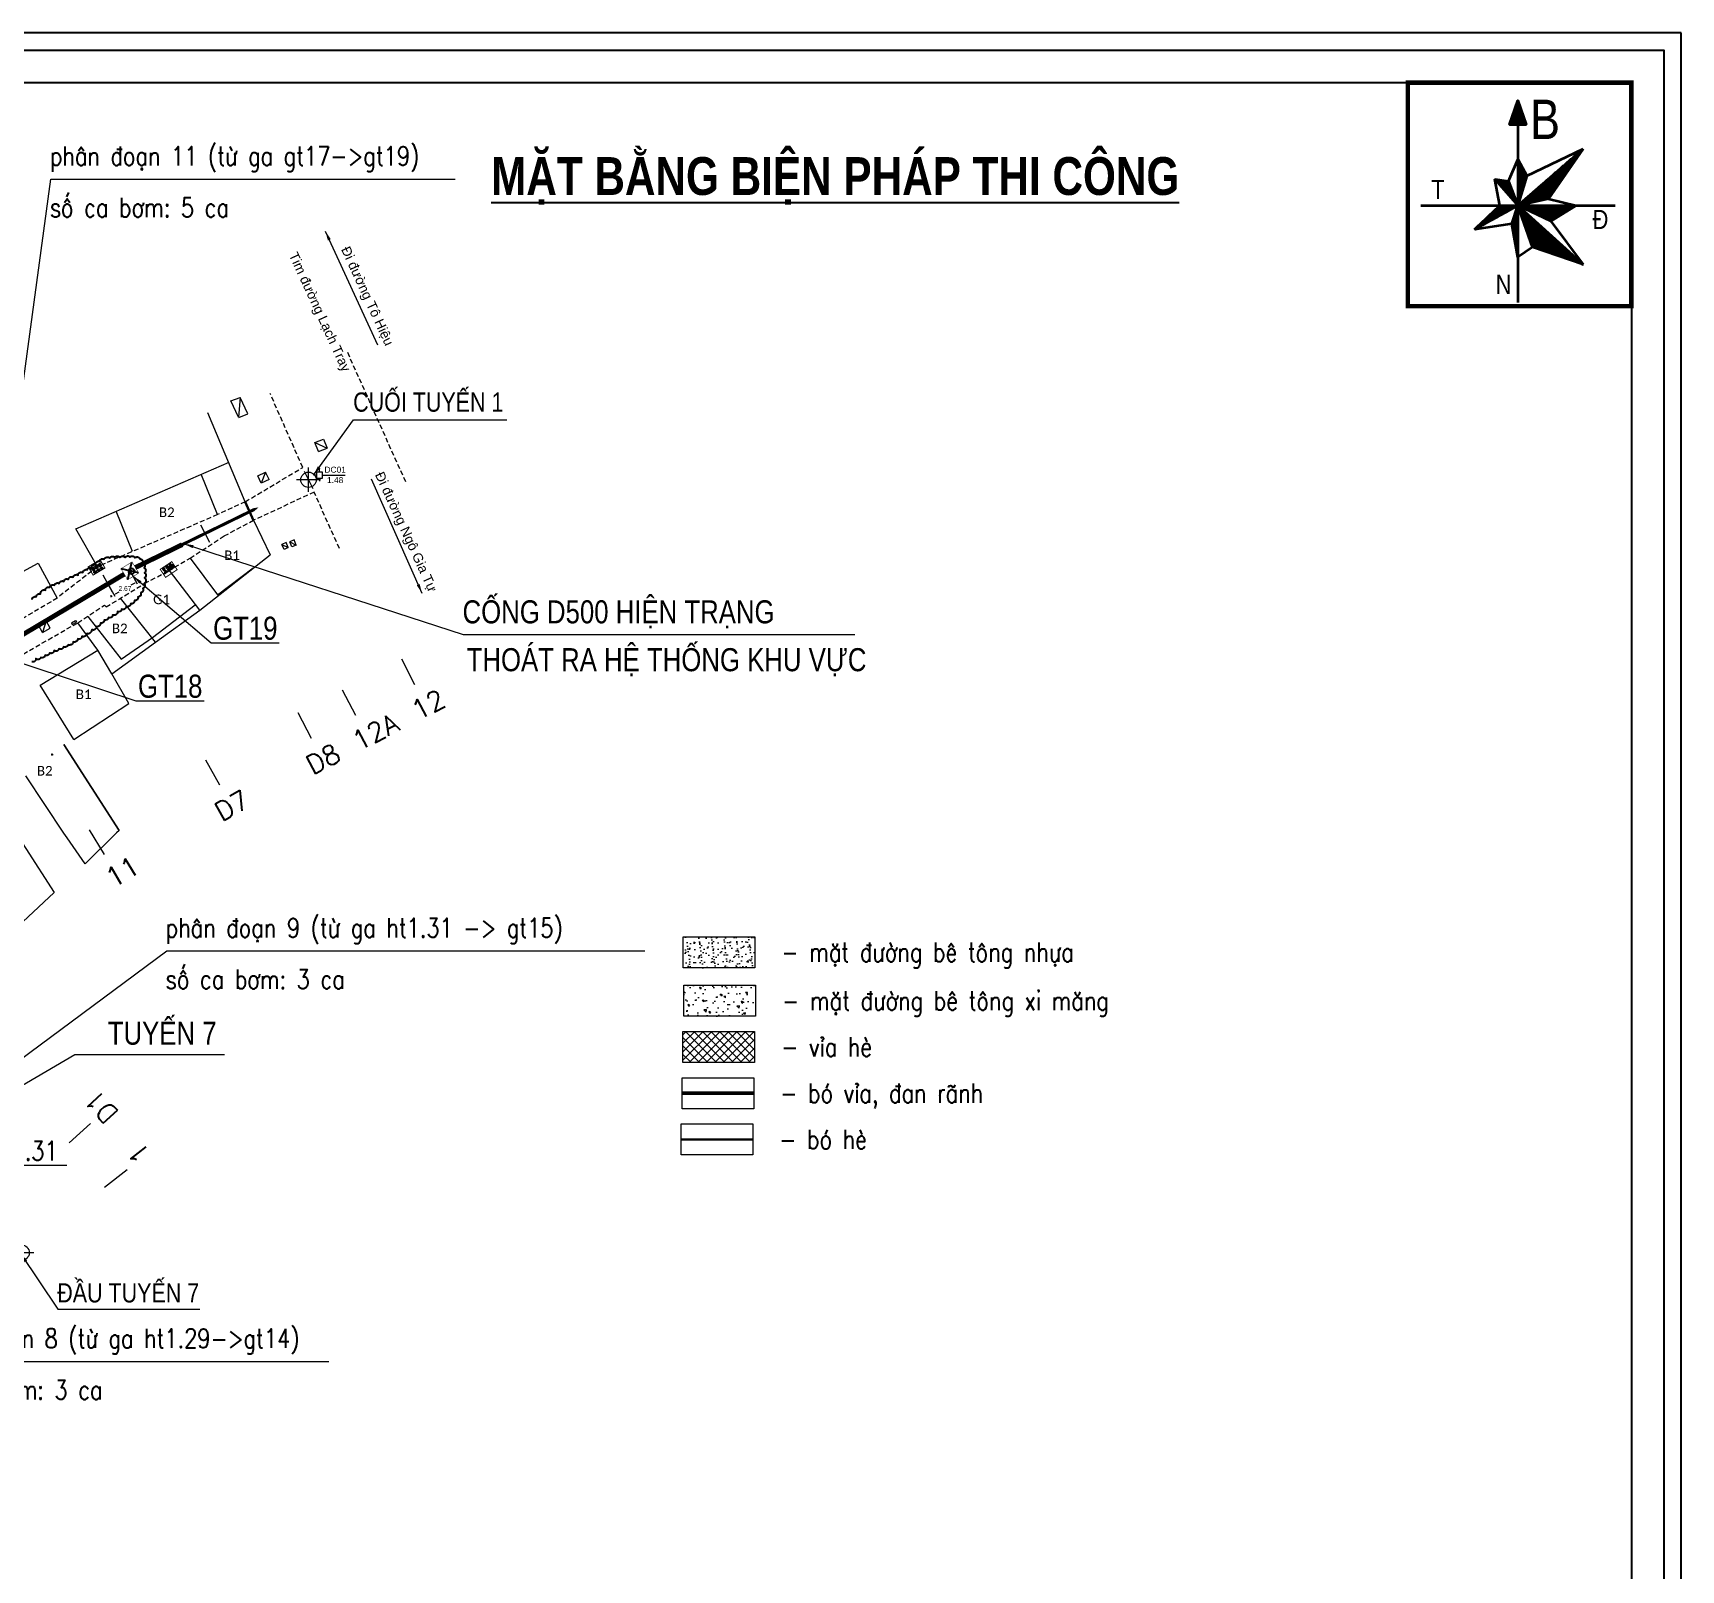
# Model space of a CAD drawing. Header units: metres. Extents: x -225 to 1156, y -96 to 896.
# Drawn here: x 984.7 to 1156.3, y 72.4 to 232.4 of the extents above; entities that cross this region are included whole.
import ezdxf
from ezdxf.enums import TextEntityAlignment as Align

# ---------------------------------------------------------------- set-up
doc = ezdxf.new("R2010")
doc.units = ezdxf.units.M
doc.header["$MEASUREMENT"] = 0
doc.header["$PDMODE"] = 2
doc.header["$PDSIZE"] = 0.1
for name, pattern in [('ACAD_ISO05W100', [33, 24, -3, 0, -3, 0, -3]), ('DASHED', [0.75, 0.5, -0.25]), ('HIDDEN', [0.375, 0.25, -0.125])]:
    doc.linetypes.add(name, pattern=pattern)
for name, color, linetype in [('Diep_Layer8', 8, 'Continuous'), ('duong', 3, 'Continuous'), ('ga', 5, 'Continuous'), ('GHI CHU', 7, 'Continuous'), ('GHICHU', 7, 'Continuous'), ('KHUNGTEN', 5, 'Continuous'), ('KYHIEU', 250, 'Continuous'), ('NOI', 2, 'Continuous'), ('pntelev', 2, 'Continuous'), ('thep', 2, 'Continuous'), ('TK cong D300', 7, 'ACAD_ISO05W100'), ('TUYEN', 7, 'Continuous')]:
    doc.layers.add(name, color=color, linetype=linetype)
for name, color, linetype, lineweight in [('Khung', 1, 'Continuous', 35), ('Khungbo', 32, 'Continuous', 25), ('LC Dim', 8, 'Continuous', 18), ('LC Hatch', 252, 'Continuous', 9), ('LC Khac', 4, 'Continuous', 9), ('LC MANH DUT', 35, 'HIDDEN', 5), ('LC Net dam 1', 30, 'Continuous', 30), ('LC Net dam3', 1, 'Continuous', 60), ('LC Net manh', 239, 'Continuous', 5), ('LC Net thay', 7, 'Continuous', 25), ('LC Text1', 3, 'Continuous', 20), ('LC Text2', 7, 'Continuous', 25), ('Level 10', 7, 'Continuous', 0), ('TK ga cong D500', 7, 'Continuous', 25)]:
    doc.layers.add(name, color=color, linetype=linetype, lineweight=lineweight)
doc.styles.add('ghi chu', font='arial.ttf')
doc.styles.add('LC 1', font='')
doc.styles.add('LC 3', font='vnsimli.shx', dxfattribs={"width": 0.75})
doc.styles.add('LC3', font='', dxfattribs={"width": 0.8})
doc.styles.add('Legend', font='calibri.ttf')
doc.styles.add('STYLE1', font='')
doc.styles.add('T2', font='', dxfattribs={"width": 0.8})
doc.styles.add('Ten duong', font='', dxfattribs={"width": 0.85})
doc.styles.add('TENCOC', font='Vnromanc.shx')
doc.styles.get('LC 1').set_extended_font_data('.VnAvantH', bold=True)
doc.styles.get('LC3').set_extended_font_data('.VnArialH', bold=True)
doc.styles.get('STYLE1').set_extended_font_data('.VnArial')
doc.styles.get('T2').set_extended_font_data('.VnArialH')
doc.styles.get('Ten duong').set_extended_font_data('.VnBlackH')
doc.linetypes.add('ZIGZAG', pattern='A,0.0001,-0.2,[131,ltypeshp.shx,S=0.2,R=0,X=-0.2,Y=0],-0.4,[131,ltypeshp.shx,S=0.2,R=180,X=0.2,Y=0],-0.2', length=0.8001)
doc.dimstyles.get("Standard").update_dxf_attribs({"dimtxt": 0.18, "dimasz": 0.18, "dimexe": 0.18, "dimexo": 0.0625, "dimgap": 0.09, "dimtad": 0, "dimtih": 1, "dimtoh": 1, "dimdec": 4, "dimzin": 0, "dimdsep": 46, "dimtxsty": 'Standard', "dimcen": 0.09, "dimadec": 0, "dimazin": 0, "dimtfac": 1, "dimtdec": 4, "dimtofl": 0, "dimtmove": 0, "dimatfit": 3, "dimfxl": 1, "dimtolj": 1, "dimtzin": 0, "dimarcsym": 0})
pattern_1 = [(45, (865.439885, 25.708005), (-0.0072604615, 0.0072604615), [])]

# ---------------------------------------------------------------- blocks, each defined once
blk = doc.blocks.new('dc')
at = {"layer": 'KYHIEU', "color": 1, "lineweight": 0}
blk.add_lwpolyline([(-0.5, -0.5), (0.5, -0.5), (0.5, 0.5), (-0.5, 0.5)], close=True, dxfattribs=at)
at = {"layer": 'KYHIEU', "color": 1, "lineweight": 0, "const_width": 0.025}
blk.add_lwpolyline([(-0.04, 0, 1), (0.04, 0, 1)], format="xyb", close=True, dxfattribs=at)
at = {"layer": 'KYHIEU', "color": 1, "lineweight": 0}
for points in [[(0, 0.5), (0, 1)], [(0.5, 0), (1, 0)], [(-0.5, 0), (-1, 0)], [(0, -0.5), (0, -1)]]:
    blk.add_lwpolyline(points, dxfattribs=at)
blk = doc.blocks.new('a2')
at = {"layer": 'Defpoints', "flags": 128}
blk.add_lwpolyline([(297, 102.51), (0, 102.51), (0, -102.51), (297, -102.51)], close=True, dxfattribs=at)
at = {"layer": 'KHUNGTEN'}
blk.add_lwpolyline([(295.89, -100.5), (10, -100.5), (10, 101.39), (295.89, 101.39)], close=True, dxfattribs=at)
at = {"layer": 'thep'}
blk.add_lwpolyline([(293.77, -98.38), (12.11, -98.38), (12.11, 99.28), (293.77, 99.28)], close=True, dxfattribs=at)
blk = doc.blocks.new('TIEUDE1')
at = {"layer": 'LC Text2', "color": 7, "style": 'LC 1'}
blk.add_attdef('TIªU§Ò', text='', height=5, dxfattribs=at).set_placement((0, 0), align=Align.BOTTOM_CENTER)
blk.add_attdef('TL', text='', height=3, dxfattribs=at).set_placement((0, -2), align=Align.TOP_CENTER)
blk = doc.blocks.new('bu lon')
at = {"layer": 'LC Khac', "color": 9}
for p, q in [((0.79, 0), (-0.79, 0)), ((0, -0.79), (0, 0.79))]:
    blk.add_line(p, q, dxfattribs=at)
at = {"layer": 'LC Khac', "color": 7}
blk.add_circle((0, 0), 0.5, dxfattribs=at)
blk = doc.blocks.new('MM')
at = {"layer": 'LC Khac', "xscale": 2.289702860291335, "yscale": 2.289702860291335, "zscale": 2.289702860291335}
blk.add_blockref('bu lon', (0, 0), dxfattribs=at)
blk = doc.blocks.new('GALOAI1')
at = {"layer": 'TK ga cong D500', "const_width": 0.1}
blk.add_lwpolyline([(-1.3, 1.3), (-1.3, 0), (0, 0), (0, 1.3), (-1.3, 1.3)], dxfattribs=at)
at = {"linetype": 'Continuous'}
blk.add_wipeout([(-1.3, 1.3), (0, 1.3), (0, 0), (-1.3, 0)], dxfattribs=at)
for p, q in [((0, 1.3), (-1.3, 0)), ((-1.3, 1.3), (0, 0))]:
    blk.add_line(p, q)
at = {"layer": 'TK ga cong D500'}
for p, q in [((-0.81, 0.78), (-0.75, 0.78)), ((-0.78, 0.81), (-0.78, 0.75))]:
    blk.add_line(p, q, dxfattribs=at)
for radius in [0.3, 0.0306]:
    blk.add_circle((-0.78, 0.78), radius, dxfattribs=at)
blk = doc.blocks.new('HOGATHU')
at = {"layer": 'LC Net manh', "color": 2, "linetype": 'Continuous', "flags": 128}
blk.add_lwpolyline([(0.72, 0), (-0.72, 0)], dxfattribs=at)
at = {"layer": 'NOI', "color": 5, "const_width": 0.1}
blk.add_lwpolyline([(0.72, -0.65), (-0.72, -0.65), (-0.72, 0.36), (0.72, 0.36), (0.72, -0.65)], dxfattribs=at)
at = {"layer": 'TK cong D300'}
for centre in [(-0.4, -0.13), (-0.4, -0.49), (0, -0.13), (0, -0.49), (0.4, -0.13), (0.4, -0.49)]:
    blk.add_circle(centre, 0.101, dxfattribs=at)
blk = doc.blocks.new('*D124')
at = {"layer": 'Defpoints', "color": 0, "linetype": 'Continuous', "transparency": 16777216}
for p in [(992.43, 175.14), (994.76, 176.45), (995.43, 175.27)]:
    blk.add_point(p, dxfattribs=at)
at = {"layer": 'LC Net dam3', "color": 0, "linetype": 'Continuous', "lineweight": 0, "transparency": 16777216}
for p, q in [((992.47, 175.09), (993.19, 173.8)), ((994.79, 176.4), (995.52, 175.11)), ((995.27, 175.18), (994.87, 174.95)), ((993.26, 174.05), (993.66, 174.27))]:
    blk.add_line(p, q, dxfattribs=at)
at = {"layer": 'LC Net dam3', "color": 0, "linetype": 'Continuous', "transparency": 16777216}
for points in [[(995.26, 175.2), (995.28, 175.15), (995.43, 175.27)], [(993.24, 174.07), (993.27, 174.02), (993.1, 173.96)]]:
    blk.add_solid(points, dxfattribs=at)
at = {"layer": 'LC Net dam3', "color": 0, "linetype": 'Continuous', "transparency": 16777216, "insert": (994.26, 174.61), "char_height": 0.5, "attachment_point": 5}
blk.add_mtext('\\A1;2.67', dxfattribs=at)
blk = doc.blocks.new('NENHIENTRANG')
at = {"layer": 'duong', "color": 4, "linetype": 'HIDDEN', "lineweight": 0, "ltscale": 2}
for p, q in [((88.8, 95.84), (82.67, 109.51)), ((78.08, 97.34), (74.69, 105.04)), ((72.09, 93.77), (78.08, 97.34)), ((79.26, 94.77), (72.95, 91.84)), ((81.91, 88.92), (79.26, 94.77)), ((72.09, 93.77), (69.2, 92.43)), ((69.2, 92.43), (56.7, 87.01)), ((69.9, 90.21), (72.95, 91.84)), ((66.35, 87.9), (69.9, 90.21)), ((64.09, 86.58), (66.35, 87.9)), ((56.7, 87.01), (52.52, 83.75)), ((61.62, 85.26), (64.09, 86.58)), ((57.61, 82.82), (61.62, 85.26)), ((52.52, 83.75), (49.06, 81.7)), ((54.67, 81.18), (57.44, 83.02)), ((57.44, 83.02), (57.61, 82.82)), ((47.67, 77.18), (54.67, 81.18))]:
    blk.add_line(p, q, dxfattribs=at)
at = {"layer": 'ga', "linetype": 'Continuous', "lineweight": 0}
for p, q in [((70.6, 104.28), (71.58, 104.62)), ((71.4, 102.57), (70.6, 104.28)), ((71.58, 104.62), (71.4, 102.57)), ((72.38, 102.92), (71.58, 104.62)), ((79.35, 99.94), (80.24, 100.3)), ((79.74, 99), (79.35, 99.94)), ((79.35, 99.94), (80.63, 99.35)), ((79.74, 99), (80.63, 99.35)), ((73.76, 95.72), (73.39, 96.46)), ((74.2, 96.84), (73.76, 95.72)), ((74.57, 96.09), (74.2, 96.84)), ((74.57, 96.09), (73.76, 95.72)), ((75.92, 89.34), (76.57, 89)), ((76.73, 89.61), (77.4, 89.27)), ((59.42, 86.75), (60.28, 87.22)), ((59.88, 85.95), (59.42, 86.75)), ((59.42, 86.75), (60.74, 86.41)), ((59.88, 85.95), (60.74, 86.41)), ((64.15, 87.05), (64.69, 86.93)), ((51.35, 81.36), (51, 80.16)), ((53.99, 81.16), (54.42, 81.41)), ((54.08, 81), (54.52, 81.25))]:
    blk.add_line(p, q, dxfattribs=at)
at = {"layer": 'ga', "linetype": 'Continuous', "lineweight": 0, "flags": 128}
for points in [[(71.43, 102.55), (72.38, 102.92)], [(80.24, 100.3), (80.63, 99.35)], [(73.39, 96.46), (74.2, 96.84)], [(76.35, 89.53), (75.92, 89.34)], [(76.14, 88.81), (75.92, 89.34)], [(76.57, 89), (76.35, 89.53)], [(77.18, 89.81), (76.73, 89.61)], [(76.95, 89.08), (76.73, 89.61)], [(77.4, 89.27), (76.95, 89.08)], [(77.4, 89.27), (77.18, 89.81)], [(76.57, 89), (76.16, 88.8)], [(60.28, 87.22), (60.74, 86.41)], [(64.15, 87.05), (64.48, 87.28), (64.69, 86.93)], [(64.15, 87.05), (64.34, 86.72)], [(50.56, 80.91), (51.35, 81.36)], [(51, 80.16), (50.56, 80.91)], [(51.79, 80.61), (51.35, 81.36)], [(53.99, 81.16), (54.08, 81)], [(54.42, 81.41), (54.52, 81.25)], [(51, 80.16), (51.79, 80.61)]]:
    blk.add_lwpolyline(points, dxfattribs=at)
at = {"layer": 'GHICHU', "lineweight": 0}
blk.add_line((80.45, 96.55), (82.51, 96.55), dxfattribs=at)
at = {"layer": 'Level 10', "color": 8, "linetype": 'ByBlock', "lineweight": 13}
for p, q in [((72.09, 93.77), (68.2, 103.04)), ((54.47, 90.97), (70.41, 97.89)), ((56.7, 87.01), (54.47, 90.97)), ((67.38, 82.48), (74.69, 88.26)), ((50.55, 87.37), (52.52, 83.75)), ((67.38, 82.48), (64.2, 86.6)), ((62.76, 79.17), (59.12, 83.74)), ((62.76, 79.17), (67.38, 82.48)), ((56.73, 78.34), (54.67, 81.18)), ((58.21, 75.85), (62.76, 79.17)), ((58.21, 75.85), (56.73, 78.34)), ((59.98, 72.76), (58.21, 75.85)), ((39.78, 72.35), (52.2, 53.1)), ((54.26, 69.04), (59.98, 72.76)), ((58.96, 59.55), (53.21, 68.5)), ((53.21, 68.5), (58.96, 59.55)), ((53.21, 59.29), (49.24, 65.25)), ((53.55, 58.78), (53.21, 59.29)), ((55.43, 56.08), (53.55, 58.78)), ((58.7, 59.32), (55.43, 56.08)), ((58.96, 59.55), (58.7, 59.32)), ((52.2, 53.1), (46.78, 48.03))]:
    blk.add_line(p, q, dxfattribs=at)
at = {"layer": 'Level 10', "color": 8, "linetype": 'ByBlock', "lineweight": 0}
for p, q in [((69.2, 92.43), (67.52, 96.64)), ((60.37, 88.6), (58.65, 92.78)), ((72.95, 91.84), (74.69, 88.26)), ((66.35, 87.9), (69.2, 84.1)), ((47.02, 85.47), (50.55, 87.37)), ((69.2, 84.1), (72.93, 86.88)), ((62.44, 79.65), (66.87, 83.03)), ((55.69, 81.84), (59.17, 77.4)), ((59.17, 77.4), (62.44, 79.65)), ((50.74, 74.68), (56.73, 78.34)), ((54.26, 69.04), (50.74, 74.68))]:
    blk.add_line(p, q, dxfattribs=at)
at = {"layer": 'Level 10', "color": 8, "linetype": 'Continuous', "lineweight": 0}
for p in [(58.15, 83.94), (51.98, 67.47)]:
    blk.add_point(p, dxfattribs=at)
at = {"layer": 'GHICHU', "lineweight": 0}
ref = blk.add_blockref('dc', (79.83, 96.55), dxfattribs=dict(at, xscale=0.6250000000103964, yscale=0.6250000000103964, zscale=0.6250000000103964))
ref.add_attrib('T1', 'DC01', dxfattribs={"layer": '0', "color": 1, "height": 0.625, "style": 'STYLE1'}).set_placement((81.46, 96.8), align=Align.CENTER)
ref.add_attrib('4.700', '1.48', dxfattribs={"layer": '0', "color": 1, "height": 0.625, "style": 'STYLE1'}).set_placement((81.46, 95.72), align=Align.CENTER)
at = {"layer": 'GHI CHU', "linetype": 'Continuous', "lineweight": 0, "char_height": 1, "attachment_point": 1, "rotation": 294.592, "style": 'ghi chu'}
for s, insert in [('\\pt3;Đi đường Tô Hiệu', (82.96, 120.48)), ('\\pt3;Tim đường Lạch Tray', (77.52, 119.89)), ('\\pt3;Đi đường Ngô Gia Tự', (86.49, 97.02))]:
    blk.add_mtext_dynamic_manual_height_columns(s, width=16.0582, gutter_width=1, heights=[0], dxfattribs=dict(at, insert=insert))
at = {"layer": 'Level 10', "color": 8, "linetype": 'Continuous', "lineweight": 13, "style": 'Legend'}
for s, p in [('B2', (63.11, 92.18)), ('B1', (69.9, 87.7)), ('G1', (62.5, 83.11)), ('B2', (58.21, 80.09)), ('B1', (54.45, 73.23)), ('B2', (50.4, 65.27))]:
    blk.add_text(s, height=1, dxfattribs=at).set_placement(p)
at = {"linetype": 'Continuous', "lineweight": 0}
for points in [[(80.43, 121.96), (85.86, 110.11)], [(90.51, 84.23), (85.23, 96.14)]]:
    blk.add_leader(points, dimstyle='Standard', override={"dimasz": 1, "dimgap": 0.09, "dimtad": 0, "dimdsep": 0, "dimtix": 1, "dimlwd": 0, "dimlwe": 0}, dxfattribs=at)
blk = doc.blocks.new('COCTRENTUYEN')
at = {"layer": 'TUYEN', "color": 2, "lineweight": 0}
for p, q in [((150.94, 257.83), (151.86, 256.05)), ((140.17, 252.24), (141.09, 250.46)), ((129.98, 247.03), (130.96, 245.28)), ((161.07, 238.3), (162.45, 235.64)), ((154.89, 235.09), (156.28, 232.43)), ((150.3, 232.71), (151.68, 230.05)), ((140.67, 227.8), (142.13, 225.18)), ((128.57, 220.5), (130.11, 217.93))]:
    blk.add_line(p, q, dxfattribs=at)
at = {"layer": 'TUYEN', "color": 3, "lineweight": 0}
for p, q in [((126.48, 187.9), (128.69, 189.94)), ((130.16, 183.29), (132.52, 185.15))]:
    blk.add_line(p, q, dxfattribs=at)
at = {"layer": 'TUYEN', "color": 2, "lineweight": 0, "flags": 128}
blk.add_lwpolyline([(144.76, 254.62), (145.68, 252.85)], dxfattribs=at)
at = {"layer": 'LC MANH DUT', "xscale": 0.6987324145411622, "yscale": 0.6987324145411622, "zscale": 0.6987324145411622, "rotation": 359.999216292062}
for p in [(151.4, 256.94, 0), (121.53, 176.48, 0)]:
    blk.add_blockref('MM', p, dxfattribs=at)
at = {"layer": 'LC Text2', "style": 'T2', "width": 0.8}
for s, p in [('cuèi tuyÕn 1', (156.05, 264.03, 0)), ('®Çu tuyÕn 7', (125.24, 171.3, 0))]:
    blk.add_text(s, height=2, rotation=0.0008, dxfattribs=at).set_placement(p)
at = {"layer": 'TUYEN', "color": 2, "lineweight": 0, "style": 'TENCOC'}
for s, rotation, p in [('12', 27.4316, (162.8, 231.87)), ('12A', 27.4316, (156.62, 228.67)), ('D8', 27.4316, (151.82, 226.17)), ('D7', 29.0645, (142.37, 221.31)), ('11', 31.0494, (131.06, 214.41))]:
    blk.add_text(s, height=2, rotation=rotation, dxfattribs=at).set_placement(p)
at = {"layer": 'TUYEN', "color": 3, "lineweight": 0, "style": 'TENCOC'}
for s, rotation, p in [('D1', 132.6225, (131.74, 191.05)), ('1', 128.2765, (135.07, 186.76))]:
    blk.add_text(s, height=2, rotation=rotation, dxfattribs=at).set_placement(p)
at = {"layer": 'LC Dim', "lineweight": 0}
for points in [[(151.92, 257.43, 0), (156.1, 263.18, 0), (172.06, 263.18, 0)], [(121.41, 176.41), (125.29, 170.6), (140.09, 170.6)]]:
    blk.add_leader(points, dimstyle='Standard', override={"dimasz": 1, "dimgap": 0.09, "dimtad": 0, "dimdsep": 0, "dimtix": 1, "dimlwd": 0, "dimlwe": 0}, dxfattribs=at)

msp = doc.modelspace()

# ---------------------------------------------------------------- hatches: boundary and pattern name
at = {"layer": 'Diep_Layer8', "linetype": 'Continuous', "lineweight": 0}
h = msp.add_hatch(dxfattribs=at)
h.set_pattern_fill('ANSI37', color=256, scale=5, angle=90)
h.set_pattern_definition([(135, (1046.91117, 133.3134), (-0.441942, -0.441942), []), (225, (1046.91117, 133.3134), (0.441942, -0.441942), [])])
h.paths.add_polyline_path([(1059.817, 125.265), (1059.817, 128.5), (1052.355, 128.5), (1052.355, 125.265)])
at = {"layer": 'Khung'}
h = msp.add_hatch(dxfattribs=at)
h.set_pattern_fill('ANSI31', color=150, scale=0.082143, style=0)
h.set_pattern_definition(pattern_1)
h.paths.add_polyline_path([(1139.292, 225.424), (1138.418, 222.927), (1139.292, 222.927), (1140.166, 222.927)])
h = msp.add_hatch(dxfattribs=at)
h.set_pattern_fill('ANSI31', color=150, scale=0.082143, style=0)
h.set_pattern_definition(pattern_1)
h.paths.add_polyline_path([(1146.078, 220.399), (1139.292, 214.481), (1139.292, 214.481), (1142.46, 215.193)])
h = msp.add_hatch(dxfattribs=at)
h.set_pattern_fill('ANSI31', color=150, scale=0.082143, style=0)
h.set_pattern_definition(pattern_1)
h.paths.add_polyline_path([(1140.227, 217.566), (1139.294, 219.286), (1139.292, 219.281), (1139.292, 214.481)])
h = msp.add_hatch(dxfattribs=at)
h.set_pattern_fill('ANSI31', color=150, scale=0.082143, style=0)
h.set_pattern_definition(pattern_1)
h.paths.add_polyline_path([(1138.3, 217), (1136.903, 217.216), (1139.292, 214.481)])
h = msp.add_hatch(dxfattribs=at)
h.set_pattern_fill('ANSI31', color=150, scale=0.082143, style=0)
h.set_pattern_definition(pattern_1)
h.paths.add_polyline_path([(1139.292, 214.481), (1137.414, 214.481), (1134.765, 211.986)])
h = msp.add_hatch(dxfattribs=at)
h.set_pattern_fill('ANSI31', color=150, scale=0.082143, style=0)
h.set_pattern_definition(pattern_1)
h.paths.add_polyline_path([(1139.292, 214.481), (1138.644, 212.586), (1139.29, 209.119), (1139.292, 209.12)])
h = msp.add_hatch(dxfattribs=at)
h.set_pattern_fill('ANSI31', color=150, scale=0.082143, style=0)
h.set_pattern_definition(pattern_1)
h.paths.add_polyline_path([(1145.342, 214.478), (1145.328, 214.481), (1139.292, 214.481), (1142.709, 212.861)])
h = msp.add_hatch(dxfattribs=at)
h.set_pattern_fill('ANSI31', color=150, scale=0.082143, style=0)
h.set_pattern_definition(pattern_1)
h.paths.add_polyline_path([(1146.078, 208.33), (1139.292, 214.481), (1140.814, 210.135)])
at = {"layer": 'LC Hatch', "linetype": 'Continuous', "lineweight": 0}
h = msp.add_hatch(dxfattribs=at)
h.set_pattern_fill('AR-SAND', color=256, scale=0.5, angle=90)
h.set_pattern_definition([(127.5, (-597741.872, -2304581.3689), (-0.9634118845, -0.03149667905), [0, -0.76, 0, -0.85, 0, -0.8125]), (97.5, (-597741.872, -2304581.3689), (-1.4110730326, 0.8848883526), [0, -0.41, 0, -0.685, 0, -0.2625]), (57.5, (-597741.872, -2304581.9839), (-0.00282952677, 1.55707093088), [0, -0.25, 0, -0.9, 0, -1.175]), (47.5, (-597741.872, -2304581.9839), (-0.4388377825, 1.5030633023), [0, -0.125, 0, -0.59, 0, -0.675])])
h.paths.add_polyline_path([(1059.833, 135.13), (1059.833, 138.364), (1052.371, 138.364), (1052.371, 135.13)])
h = msp.add_hatch(dxfattribs=at)
h.set_pattern_fill('AR-CONC', color=256, scale=0.3, angle=90)
h.set_pattern_definition([(140, (1052.452, 133.3134), (0.18826, 2.15178), [0.225, -2.475]), (85, (1052.452, 133.3134), (-2.2566, -0.41625), [0.18, -1.98]), (190.45, (1052.4677, 133.4927), (-2.0683, 1.73553), [0.1912, -2.10343]), (136.184, (1051.852, 133.3134), (0.49656, 3.2017), [0.3375, -3.7125]), (186.636, (1051.8934, 133.5802), (-2.9224, 2.804), [0.2868, -3.1551]), (81.184, (1051.852, 133.3134), (-2.9224, 2.804), [0.27, -2.97]), (111, (1052.002, 133.6134), (1.20786, 1.79072), [0.225, -2.475]), (56, (1052.002, 133.6134), (-2.17545, 0.72995), [0.18, -1.98]), (161.451, (1052.1026, 133.7626), (-0.9676, 2.52067), [0.1912, -2.10343]), (127.5, (1052.452, 133.3134), (-0.99868, 0.03648), [0, -1.956, 0, -2.01, 0, -1.9875]), (97.5, (1052.452, 133.3134), (-1.18324, 0.78921), [0, -1.146, 0, -1.911, 0, -0.7575]), (57.5, (1052.452, 132.6444), (0.067665, 1.60147), [0, -0.75, 0, -2.34, 0, -3.105]), (47.5, (1052.452, 132.3444), (-0.30031, 1.74956), [0, -0.975, 0, -1.554, 0, -2.205])])
h.paths.add_polyline_path([(1059.914, 130.079), (1059.914, 133.313), (1052.452, 133.313), (1052.452, 130.079)])

# ---------------------------------------------------------------- linework, layer by layer
at = {"layer": 'Khung', "color": 0}
for p, q in [((1139.292, 214.481), (1146.078, 220.399)), ((1140.227, 217.566), (1146.078, 220.399)), ((1146.078, 220.399), (1142.46, 215.193)), ((1138.3, 217), (1139.292, 219.281)), ((1139.292, 219.291), (1140.227, 217.566)), ((1137.414, 214.481), (1136.903, 217.216)), ((1136.903, 217.216), (1138.3, 217)), ((1142.46, 215.193), (1145.328, 214.481)), ((1134.765, 211.986), (1137.414, 214.481)), ((1145.346, 214.481), (1142.709, 212.861)), ((1142.709, 212.861), (1146.078, 208.33)), ((1145.328, 214.481), (1145.346, 214.481)), ((1138.644, 212.586), (1134.765, 211.986)), ((1139.292, 209.107), (1138.644, 212.586)), ((1140.814, 210.135), (1139.292, 209.12)), ((1146.078, 208.33), (1140.814, 210.135))]:
    msp.add_line(p, q, dxfattribs=at)
for points in [[(1139.292, 225.424), (1138.418, 222.927), (1140.166, 222.927)], [(1138.418, 222.927), (1139.292, 225.424), (1140.166, 222.927), (1139.292, 222.927)]]:
    msp.add_lwpolyline(points, close=True, dxfattribs=at)
for points in [[(1139.292, 222.927), (1139.292, 204.369)], [(1136.903, 217.216), (1139.292, 214.481)], [(1138.3, 217), (1139.292, 214.481)], [(1140.227, 217.566), (1139.292, 214.481)], [(1142.46, 215.193), (1139.292, 214.481)], [(1129.181, 214.481), (1149.403, 214.481)], [(1134.765, 211.986), (1139.292, 214.481)], [(1138.644, 212.586), (1139.292, 214.481)], [(1140.814, 210.135), (1139.292, 214.481)], [(1146.078, 208.33), (1139.292, 214.481)], [(1142.709, 212.861), (1139.292, 214.481)]]:
    msp.add_lwpolyline(points, dxfattribs=at)
at = {"layer": 'Khungbo', "color": 0, "lineweight": 50, "const_width": 0.47}
msp.add_lwpolyline([(1127.833, 204), (1151.109, 204), (1151.109, 227.276), (1127.833, 227.276)], close=True, dxfattribs=at)
at = {"layer": 'LC Net dam 1', "color": 2}
msp.add_lwpolyline([(1006.777, 183.643), (1007.633, 181.703)], dxfattribs=at)
at = {"layer": 'LC Net dam 1', "linetype": 'HIDDEN', "lineweight": 0, "ltscale": 4, "const_width": 0.4, "flags": 128}
msp.add_lwpolyline([(1059.719, 122.069), (1052.258, 122.069)], dxfattribs=at)
at = {"layer": 'LC Net dam 1', "color": 2, "linetype": 'ZIGZAG', "ltscale": 1.5, "flags": 128}
msp.add_lwpolyline([(1059.622, 117.255), (1052.16, 117.255)], dxfattribs=at)
at = {"layer": 'LC Net thay', "linetype": 'Continuous', "lineweight": 0}
for points in [[(1052.371, 138.364), (1059.833, 138.364), (1059.833, 135.13), (1052.371, 135.13)], [(1052.452, 133.313), (1059.914, 133.313), (1059.914, 130.079), (1052.452, 130.079)], [(1052.355, 128.5), (1059.817, 128.5), (1059.817, 125.265), (1052.355, 125.265)], [(1052.258, 123.686), (1059.719, 123.686), (1059.719, 120.452), (1052.258, 120.452)], [(1052.16, 118.872), (1059.622, 118.872), (1059.622, 115.638), (1052.16, 115.638)]]:
    msp.add_lwpolyline(points, close=True, dxfattribs=at)
msp.add_circle((1013.362, 185.927), 0.8, dxfattribs=at)
at = {"layer": 'LC Text1', "color": 7, "elevation": 0}
msp.add_lwpolyline([(1000.207, 179.173, 0.319, 0.319, 0), (1006.22, 182.11, 1.278, 0, 0), (1008.162, 183.059, 0, 0, 0)], format="xyseb", dxfattribs=at)
at = {"layer": 'TK ga cong D500', "linetype": 'DASHED', "ltscale": 3, "const_width": 0.5}
msp.add_lwpolyline([(862.425, -69.311), (867.265, -51.404), (872.167, -33.567), (876.997, -17.364), (881.282, -2.989), (885.567, 11.386), (891.421, 30.509), (897.406, 49.592), (903.392, 68.676), (905.7, 81.113), (909.683, 98.195), (914.695, 117.556), (920.68, 131.525), (921.53, 132.508), (925.414, 134.628), (947.645, 148.101), (950.687, 149.944), (965.237, 158.736), (979.788, 167.53), (994.765, 176.449)], dxfattribs=at)

# ---------------------------------------------------------------- block references
at = {"layer": 'LC Net dam 1', "linetype": 'Continuous', "lineweight": 0}
msp.add_blockref('NENHIENTRANG', (934.683, 89.868), dxfattribs=at)
at = {"layer": 'LC Net dam 1', "linetype": 'Continuous', "rotation": 30.9032835054002}
msp.add_blockref('HOGATHU', (991.226, 176.932), dxfattribs=at)
at = {"layer": 'LC Net dam 1', "linetype": 'Continuous', "xscale": -1, "rotation": 213.7781044234542}
msp.add_blockref('HOGATHU', (998.885, 176.469), dxfattribs=at)
at = {"layer": 'LC Text2'}
ref = msp.add_blockref('TIEUDE1', (1068.206, 214.397, 0), dxfattribs=dict(at, xscale=0.8000020620485555, yscale=0.8000020620485555, zscale=0.8000020620485555, rotation=359.9999999976748))
ref.add_attrib('TIªU§Ò', '%%UmÆt b»ng biÖn ph¸p thi c«ng', dxfattribs={"color": 7, "height": 3.93954, "rotation": 360, "style": 'LC3', "width": 0.8}).set_placement((1068.206, 214.397), align=Align.BOTTOM_CENTER)
at = {"layer": 'LC Text2', "linetype": 'Continuous', "lineweight": 0}
msp.add_blockref('COCTRENTUYEN', (861.965, -71.013), dxfattribs=at)
at = {"layer": 'pntelev', "linetype": 'Continuous', "lineweight": 0, "xscale": 1.6, "yscale": 1.6, "zscale": 1.6}
msp.add_blockref('a2', (681.077, 68.433), dxfattribs=at)

# ---------------------------------------------------------------- texts
at = {"layer": 'Khung', "color": 0, "style": 'Ten duong', "width": 0.85}
for s, height, p in [('B', 4.107, (1140.562, 221.396)), ('t', 2, (1130.268, 215.153)), ('®', 2, (1147.069, 212.03)), ('n', 2, (1136.974, 205.277))]:
    msp.add_text(s, height=height, dxfattribs=at).set_placement(p)
at = {"layer": 'LC Text1', "color": 3, "style": 'LC 3', "width": 0.8}
for s, height, rotation, p in [('ph©n ®o¹n 11 (tõ ga gt17->gt19)', 2.00001, 360, (986.429, 218.642)), ('sè ca b¬m: 5 ca', 2.00001, 360, (986.429, 213.277)), ('ph©n ®o¹n 9 (tõ ga ht1.31 -> gt15)', 2.00001, 360, (998.49, 138.296)), ('- mÆt ®\xadêng bª t«ng nhùa', 2.00001, 360, (1062.603, 135.756, 0)), ('sè ca b¬m: 3 ca', 2.00001, 360, (998.49, 132.931)), ('- mÆt ®\xadêng bª t«ng xi m¨ng', 2.00001, 360, (1062.684, 130.706, 0)), ('- vØa hÌ', 2, 360, (1062.587, 125.892, 0)), ('- bã vØa, ®an r·nh', 2.00001, 360, (1062.49, 121.078, 0)), ('ht1.31', 1.9947, 0.00078, (980.334, 115.075)), ('- bã hÌ', 2, 360, (1062.392, 116.264, 0)), ('ph©n ®o¹n 8 (tõ ga ht1.29->gt14)', 2.00001, 360, (973.265, 95.553)), ('sè ca b¬m: 3 ca', 2.00001, 360, (973.265, 90.188))]:
    msp.add_text(s, height=height, rotation=rotation, dxfattribs=at).set_placement(p)
at = {"layer": 'LC Text2', "style": 'T2', "width": 0.8}
for s, height, p in [('cèng d500 hiÖn tr¹ng', 2.40001, (1029.405, 170.981)), ('GT19', 2.4, (1003.431, 169.279)), ('tho¸t ra hÖ thèng khu vùc', 2.40001, (1029.832, 166)), ('GT18', 2.4, (995.611, 163.24)), ('tuyÕn 7', 2.4, (992.467, 127.116))]:
    msp.add_text(s, height=height, rotation=360, dxfattribs=at).set_placement(p)

# ---------------------------------------------------------------- leaders
at = {"layer": 'LC Net thay', "linetype": 'Continuous'}
for points, override in [([(1000.405, 179.269), (1029.461, 169.821), (1070.247, 169.821)], {"dimtxt": 0.5, "dimasz": 1, "dimgap": 0.09, "dimtad": 0, "dimdec": 2, "dimdsep": 0, "dimtdec": 2, "dimtix": 1, "dimlwd": 0, "dimlwe": 0}), ([(980.345, 167.861), (995.397, 162.909), (1002.498, 162.909)], {"dimtxt": 0.5, "dimasz": 1, "dimgap": 0.09, "dimtad": 0, "dimdec": 2, "dimdsep": 0, "dimtdec": 2, "dimtix": 1, "dimlwd": 0, "dimlwe": 0}), ([(975.025, 119.42), (998.611, 136.888), (1048.395, 136.888)], {"dimtxt": 0.5, "dimasz": 1.5, "dimgap": 0.09, "dimtad": 0, "dimdec": 2, "dimdsep": 0, "dimtdec": 2, "dimtix": 1, "dimlwd": 0, "dimlwe": 0}), ([(972.721, 116.567), (989.041, 126.111), (1004.61, 126.111)], {"dimtxt": 0.5, "dimasz": 1, "dimgap": 0.09, "dimtad": 0, "dimdec": 2, "dimdsep": 0, "dimtdec": 2, "dimtix": 1, "dimlwd": 0, "dimlwe": 0}), ([(977.456, 113.075), (980.559, 114.574), (988.21, 114.574)], {"dimtxt": 0.5, "dimasz": 1, "dimgap": 0.09, "dimtad": 0, "dimdec": 2, "dimdsep": 0, "dimtdec": 2, "dimtix": 1, "dimlwd": 0, "dimlwe": 0}), ([(946.756, 111.916), (973.385, 94.146), (1015.474, 94.146)], {"dimtxt": 0.5, "dimasz": 1.5, "dimgap": 0.09, "dimtad": 0, "dimdec": 2, "dimdsep": 0, "dimtdec": 2, "dimtix": 1, "dimlwd": 0, "dimlwe": 0})]:
    msp.add_leader(points, dimstyle='Standard', override=override, dxfattribs=at)

# ---------------------------------------------------------------- next in the draw order: block references
at = {"layer": 'TK ga cong D500', "rotation": 211.2176741749549}
msp.add_blockref('GALOAI1', (993.873, 176.668), dxfattribs=at)

# ---------------------------------------------------------------- next in the draw order: linework, layer by layer
at = {"layer": 'LC Net thay', "linetype": 'Continuous', "flags": 128}
msp.add_lwpolyline([(984.591, 173.468, -0.5205671), (985.026, 173.758, -0.5205671), (985.026, 173.758, -0.5205671), (985.461, 174.048, -0.5205671), (985.461, 174.048, -0.5205671), (985.969, 174.446, -0.5205671), (985.969, 174.446, -0.5205671), (986.44, 174.736, -0.5205671), (986.44, 174.736, -0.5205671), (986.911, 174.953, -0.5205671), (986.911, 174.953, -0.5205671), (987.419, 175.135, -0.5205671), (987.419, 175.135, -0.5205671), (987.89, 175.352, -0.5205671), (987.89, 175.352, -0.5205671), (988.361, 175.569, -0.5205671), (988.361, 175.569, -0.5205671), (988.868, 175.787, -0.5205671), (988.868, 175.787, -0.5205671), (989.376, 176.004, -0.5205671), (989.376, 176.004, -0.5205671), (989.883, 176.294, -0.5205671), (989.883, 176.294, -0.5205671), (990.318, 176.548, -0.5205671), (990.318, 176.548, -0.5205671), (990.789, 176.765, -0.5205671), (990.789, 176.765, -0.5205671), (991.188, 177.091, -0.5205671), (991.188, 177.091, -0.5205671), (991.623, 177.453, -0.5205671), (991.623, 177.453, -0.5205671), (992.094, 177.671, -0.5205671), (992.094, 177.671, -0.5205671), (992.674, 177.779, -0.5205671), (992.674, 177.779, -0.5205671), (993.182, 177.852, -0.5205671), (993.182, 177.852, -0.5205671), (993.725, 177.852, -0.5205671), (993.725, 177.852, -0.5205671), (994.269, 177.852, -0.5205671), (994.269, 177.852, -0.5205671), (994.777, 177.888, -0.5205671), (994.777, 177.888, -0.5205671), (995.284, 177.816, -0.5205671), (995.284, 177.816, -0.5205671), (995.791, 177.707, -0.5205671), (995.791, 177.707, -0.5205671), (996.081, 177.272, -0.5205671), (996.081, 177.272, -0.5205671), (996.263, 176.765, -0.5205671), (996.263, 176.765, -0.5205671), (996.299, 176.258, -0.5205671), (996.299, 176.258, -0.5205671), (996.299, 175.714, -0.5205671), (996.299, 175.714, -0.5205671), (996.263, 175.135, -0.5205671), (996.263, 175.135, -0.5205671), (996.118, 174.627, -0.5205671), (996.118, 174.627, -0.5205671), (995.9, 174.156, -0.5205671), (995.9, 174.156, -0.5205671), (995.61, 173.722, -0.5205671), (995.61, 173.722, -0.5205671), (995.248, 173.359, -0.5205671), (995.248, 173.359, -0.5205671), (994.849, 173.033, -0.5205671), (994.849, 173.033, -0.5205671), (994.378, 172.744, -0.5205671), (994.378, 172.744, -0.5205671), (993.907, 172.454, -0.5205671), (993.907, 172.454, -0.5205671), (993.472, 172.2, -0.5205671), (993.472, 172.2, -0.5205671), (992.964, 171.838, -0.5205671), (992.964, 171.838, -0.5205671), (992.529, 171.584, -0.5205671), (992.529, 171.584, -0.5205671), (992.094, 171.331, -0.5205671), (992.094, 171.331, -0.5205671), (991.696, 171.005, -0.5205671), (991.696, 171.005, -0.5205671), (991.297, 170.642, -0.5205671), (991.297, 170.642, -0.5205671), (990.789, 170.316, -0.5205671), (990.789, 170.316, -0.5205671), (990.282, 169.918, -0.5205671), (990.282, 169.918, -0.5205671), (989.775, 169.628, -0.5205671), (989.775, 169.628, -0.5205671), (989.34, 169.374, -0.5205671), (989.34, 169.374, -0.5205671), (988.868, 169.048, -0.5205671), (988.868, 169.048, -0.5205671), (988.325, 168.759, -0.5205671), (988.325, 168.759, -0.5205671), (987.853, 168.541, -0.5205671), (987.853, 168.541, -0.5205671), (987.382, 168.324, -0.5205671), (987.382, 168.324, -0.5205671), (986.875, 168.143, -0.5205671), (986.875, 168.143, -0.5205671), (986.404, 167.889, -0.5205671), (986.404, 167.889, -0.5205671), (985.932, 167.672, -0.5205671), (985.932, 167.672, -0.5205671), (985.497, 167.418, -0.5205671), (985.497, 167.418, -0.5205671), (984.99, 167.309, -0.5205671), (984.99, 167.309, -0.5205671), (984.555, 166.983, -0.5205671)], format="xyb", dxfattribs=at)
at = {"layer": 'TK ga cong D500', "linetype": 'DASHED', "ltscale": 3, "const_width": 0.5}
msp.add_lwpolyline([(995.321, 176.786), (1000.207, 179.173)], dxfattribs=at)

# ---------------------------------------------------------------- next in the draw order: dimensions: what is measured, and where the dimension line sits
at = {"layer": 'LC Net dam3', "linetype": 'Continuous'}
dim = msp.add_aligned_dim(p1=(992.435, 175.143), p2=(994.762, 176.45), distance=-1.358, dimstyle='Standard', override={"dimtxt": 0.5, "dimdec": 2, "dimdsep": 0, "dimtdec": 2, "dimtix": 1, "dimlwd": 0, "dimlwe": 0}, dxfattribs=at)
dim.commit()
dim.dimension.update_dxf_attribs({"geometry": '*D124', "text_midpoint": (994.263, 174.612)})

# ---------------------------------------------------------------- next in the draw order: leaders
at = {"layer": 'LC Net thay', "linetype": 'Continuous'}
for points, override in [([(980.263, 171.081), (986.55, 217.234), (1028.639, 217.234)], {"dimtxt": 0.5, "dimasz": 1.5, "dimgap": 0.09, "dimtad": 0, "dimdec": 2, "dimdsep": 0, "dimtdec": 2, "dimtix": 1, "dimlwd": 0, "dimlwe": 0}), ([(995.102, 175.893), (1003.217, 168.948), (1010.318, 168.948)], {"dimtxt": 0.5, "dimasz": 1, "dimgap": 0.09, "dimtad": 0, "dimdec": 2, "dimdsep": 0, "dimtdec": 2, "dimtix": 1, "dimlwd": 0, "dimlwe": 0})]:
    msp.add_leader(points, dimstyle='Standard', override=override, dxfattribs=at)

doc.saveas('drawing.dxf')
